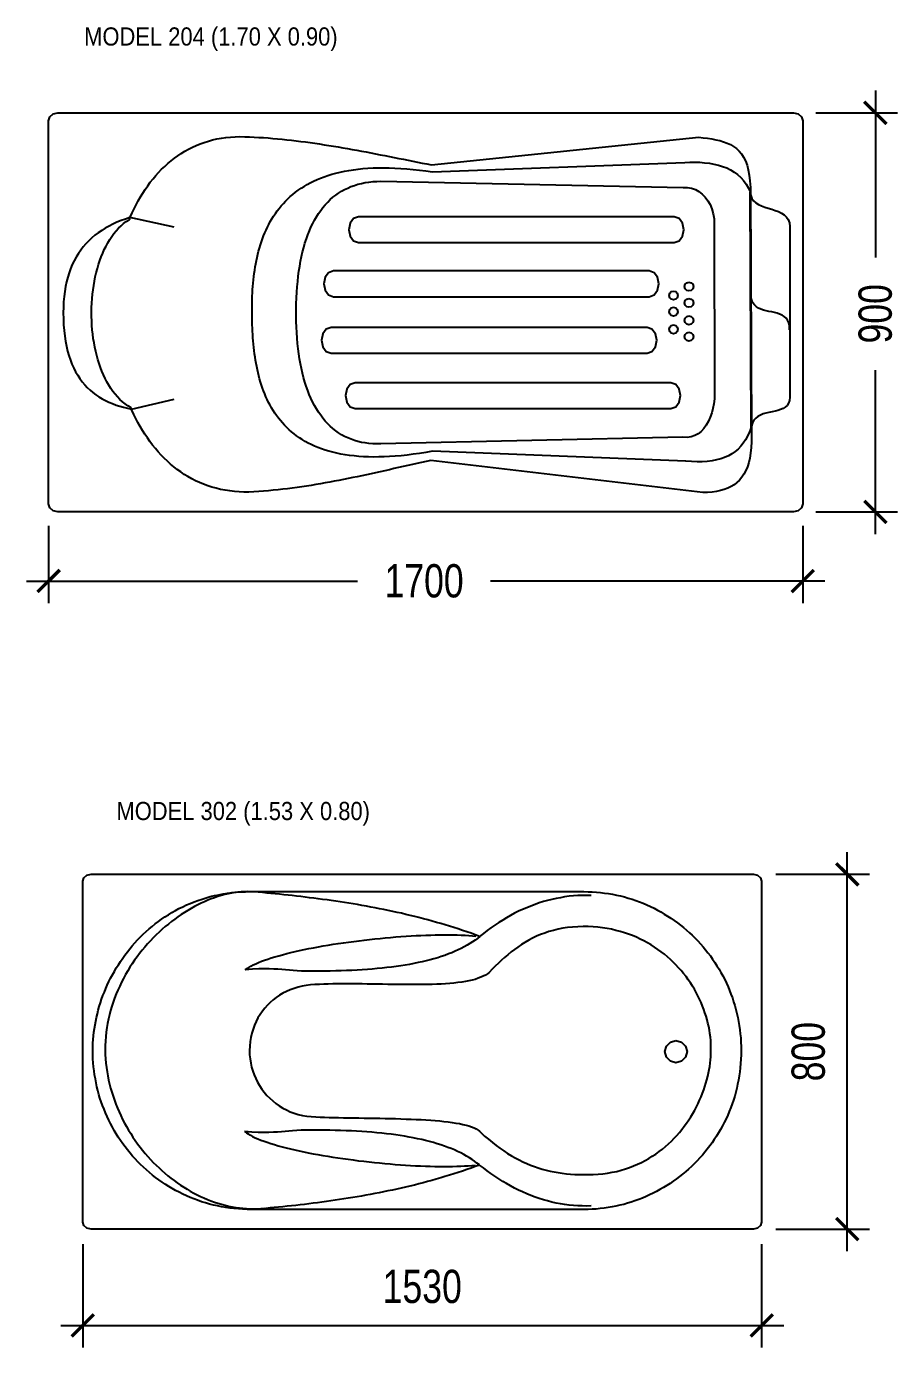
# Model space of a CAD drawing. Extents: x 2134 to 13747, y 1479 to 10829.
# Drawn here: x 4362 to 6326, y 3702 to 6682 of the extents above; entities that cross this region are included whole.
import ezdxf
from ezdxf.enums import TextEntityAlignment as Align

# ---------------------------------------------------------------- set-up
doc = ezdxf.new("R2010")
doc.units = 0
doc.layers.get('0').update_dxf_attribs({"linetype": 'CONTINUOUS'})
doc.layers.get('DEFPOINTS').update_dxf_attribs({"linetype": 'CONTINUOUS'})
for name, color, linetype in [('DIM', 4, 'CONTINUOUS'), ('DWGMODELS_COM', 250, 'CONTINUOUS'), ('TEXT', 3, 'CONTINUOUS')]:
    doc.layers.add(name, color=color, linetype=linetype)
doc.styles.add('KOTE', font='romrust.shx', dxfattribs={"width": 0.8})
doc.styles.add('SN0', font='Arial')
doc.dimstyles.new('CAD-BLOCK_COM_50', dxfattribs={"dimscale": 50, "dimtxt": 1.5, "dimasz": 1, "dimexe": 1, "dimexo": 1, "dimgap": 1, "dimtad": 1, "dimdec": 0, "dimzin": 1, "dimtxsty": 'KOTE', "dimblk": 'ARCHTICK', "dimcen": 0, "dimdle": 1, "dimclrd": 4, "dimclre": 4, "dimclrt": 7, "dimazin": 3, "dimtfac": 0.666667, "dimtdec": 0, "dimtix": 1, "dimtmove": 0, "dimatfit": 3, "dimtvp": 1, "dimtolj": 1})

# ---------------------------------------------------------------- blocks, each defined once
blk = doc.blocks.new('MODELO_204')
at = {"color": 0}
for points in [[(-6.610547, 1.771655), (-0.082366, 1.771655), (-0.040875, 1.761676), (-0.011286, 1.735514), (0, 1.698829), (0, -1.698829), (-0.011286, -1.735514), (-0.040875, -1.761677), (-0.082366, -1.771656), (-6.610547, -1.771656), (-6.652038, -1.761677), (-6.681627, -1.735514), (-6.692913, -1.698829), (-6.692913, 1.698829), (-6.681627, 1.735514), (-6.652038, 1.761676), (-6.610547, 1.771655)], [(-4.952319, 1.559482), (-4.910917, 1.557925), (-4.869515, 1.555984), (-4.828113, 1.553671), (-4.786711, 1.550997), (-4.745309, 1.547973), (-4.703906, 1.544611), (-4.662504, 1.540921), (-4.621102, 1.536915), (-4.579699, 1.532604), (-4.538297, 1.527999), (-4.496894, 1.523112), (-4.455491, 1.517954), (-4.414088, 1.512536), (-4.372685, 1.506869), (-4.331282, 1.500964), (-4.289879, 1.494833), (-4.248476, 1.488487), (-4.207073, 1.481937), (-4.16567, 1.475194), (-4.124266, 1.46827), (-4.082863, 1.461176), (-4.041459, 1.453923), (-4.000056, 1.446522), (-3.958652, 1.438984), (-3.917248, 1.431322), (-3.875845, 1.423545), (-3.834441, 1.415665), (-3.793037, 1.407693), (-3.751633, 1.399641), (-3.710229, 1.39152), (-3.668825, 1.383341), (-3.627421, 1.375116), (-3.586016, 1.366854), (-3.544612, 1.358569), (-3.503208, 1.35027), (-3.461803, 1.34197), (-3.420399, 1.333679), (-3.378994, 1.325408), (-3.337589, 1.31717), (-3.296185, 1.308974), (-3.296185, 1.308974), (-0.923854, 1.555033), (-0.883938, 1.550295), (-0.845192, 1.54515), (-0.80772, 1.539302), (-0.771624, 1.532457), (-0.737009, 1.52432), (-0.703976, 1.514595), (-0.67263, 1.502988), (-0.643074, 1.489202), (-0.61541, 1.472944), (-0.589742, 1.453917), (-0.566173, 1.431828), (-0.544806, 1.40638), (-0.525745, 1.377278), (-0.509092, 1.344228), (-0.49495, 1.306934), (-0.483424, 1.265101), (-0.474616, 1.218435), (-0.468629, 1.166639), (-0.465567, 1.109419), (-0.465567, 1.109419), (-0.45587, -1.094435), (-0.456173, -1.149781), (-0.45879, -1.201304), (-0.463709, -1.249115), (-0.470916, -1.293322), (-0.480397, -1.334035), (-0.492139, -1.371363), (-0.506129, -1.405416), (-0.522353, -1.436304), (-0.540798, -1.464135), (-0.561451, -1.489019), (-0.584299, -1.511067), (-0.609327, -1.530386), (-0.636523, -1.547087), (-0.665873, -1.56128), (-0.697364, -1.573072), (-0.730982, -1.582575), (-0.766715, -1.589898), (-0.804548, -1.595149), (-0.844469, -1.598439), (-0.886464, -1.599876), (-3.300019, -1.315309), (-3.341385, -1.324217), (-3.382641, -1.333198), (-3.423796, -1.342237), (-3.464859, -1.351324), (-3.50584, -1.360443), (-3.546747, -1.369582), (-3.58759, -1.378727), (-3.628377, -1.387866), (-3.669119, -1.396985), (-3.709824, -1.406071), (-3.750501, -1.415111), (-3.79116, -1.424091), (-3.83181, -1.432999), (-3.87246, -1.441821), (-3.913118, -1.450543), (-3.953796, -1.459153), (-3.9945, -1.467638), (-4.035242, -1.475984), (-4.076029, -1.484178), (-4.116871, -1.492206), (-4.157778, -1.500056), (-4.198758, -1.507715), (-4.23982, -1.515168), (-4.280974, -1.522404), (-4.32223, -1.529408), (-4.363595, -1.536168), (-4.40508, -1.54267), (-4.446693, -1.548901), (-4.488444, -1.554848), (-4.530341, -1.560498), (-4.572395, -1.565837), (-4.614614, -1.570852), (-4.657007, -1.57553), (-4.699584, -1.579858), (-4.742354, -1.583823), (-4.785325, -1.58741), (-4.828508, -1.590608), (-4.871911, -1.593403), (-4.915543, -1.595782), (-4.915543, -1.595782), (-4.9594, -1.595663), (-5.00245, -1.593932), (-5.044692, -1.590621), (-5.086128, -1.585759), (-5.126757, -1.579377), (-5.166579, -1.571504), (-5.205594, -1.562171), (-5.243803, -1.551408), (-5.281204, -1.539246), (-5.3178, -1.525714), (-5.353588, -1.510842), (-5.388571, -1.494661), (-5.422746, -1.477202), (-5.456116, -1.458493), (-5.488679, -1.438567), (-5.520436, -1.417451), (-5.551386, -1.395178), (-5.581531, -1.371777), (-5.61087, -1.347277), (-5.639402, -1.321711), (-5.667129, -1.295107), (-5.69405, -1.267495), (-5.720165, -1.238907), (-5.745474, -1.209372), (-5.769977, -1.17892), (-5.793675, -1.147583), (-5.816568, -1.115388), (-5.838654, -1.082368), (-5.859936, -1.048552), (-5.880412, -1.013971), (-5.900083, -0.978654), (-5.918948, -0.942632), (-5.937008, -0.905935), (-5.954263, -0.868593), (-5.956834, -0.859823), (-5.959377, -0.851021), (-5.964748, -0.844695), (-5.990337, -0.829435), (-6.014941, -0.812338), (-6.038562, -0.793475), (-6.061199, -0.772918), (-6.082853, -0.750738), (-6.103525, -0.727007), (-6.123216, -0.701795), (-6.141925, -0.675175), (-6.159655, -0.647218), (-6.176405, -0.617996), (-6.192176, -0.587579), (-6.206969, -0.55604), (-6.220783, -0.523449), (-6.233621, -0.489879), (-6.245483, -0.4554), (-6.256368, -0.420085), (-6.266279, -0.384004), (-6.275215, -0.34723), (-6.283177, -0.309833), (-6.290165, -0.271885), (-6.296182, -0.233457), (-6.301226, -0.194621), (-6.305298, -0.155449), (-6.3084, -0.116012), (-6.310532, -0.076381), (-6.311694, -0.036627), (-6.311888, 0.003177), (-6.311113, 0.04296), (-6.309371, 0.082652), (-6.306661, 0.122179), (-6.302986, 0.161472), (-6.298344, 0.200458), (-6.292738, 0.239066), (-6.286167, 0.277225), (-6.278633, 0.314863), (-6.270135, 0.351908), (-6.260674, 0.38829), (-6.250252, 0.423936), (-6.238869, 0.458776), (-6.226525, 0.492738), (-6.213221, 0.525749), (-6.198957, 0.55774), (-6.183735, 0.588638), (-6.167554, 0.618373), (-6.150417, 0.646871), (-6.132322, 0.674063), (-6.113271, 0.699877), (-6.093265, 0.72424), (-6.072303, 0.747082), (-6.050388, 0.768332), (-6.027518, 0.787917), (-6.003696, 0.805766), (-5.978921, 0.821809), (-5.973677, 0.8283), (-5.97122, 0.83713), (-5.968732, 0.845931), (-5.952147, 0.883165), (-5.934754, 0.91974), (-5.916555, 0.955625), (-5.897548, 0.990789), (-5.877734, 1.025202), (-5.857113, 1.058834), (-5.835685, 1.091653), (-5.81345, 1.123631), (-5.790408, 1.154735), (-5.76656, 1.184936), (-5.741905, 1.214203), (-5.716443, 1.242506), (-5.690174, 1.269814), (-5.663099, 1.296097), (-5.635217, 1.321323), (-5.606529, 1.345464), (-5.577035, 1.368487), (-5.546734, 1.390364), (-5.515628, 1.411062), (-5.483714, 1.430553), (-5.450995, 1.448805), (-5.41747, 1.465787), (-5.383139, 1.48147), (-5.348002, 1.495822), (-5.312059, 1.508814), (-5.27531, 1.520415), (-5.237755, 1.530594), (-5.199395, 1.539321), (-5.160229, 1.546566), (-5.120258, 1.552297), (-5.079481, 1.556485), (-5.037899, 1.559099), (-4.995511, 1.560108), (-4.952319, 1.559482)], [(-3.285795, 1.246714), (-1.048252, 1.331226), (-1.002893, 1.333032), (-0.958156, 1.333319), (-0.914193, 1.331954), (-0.871156, 1.328804), (-0.829197, 1.323738), (-0.788466, 1.316622), (-0.749116, 1.307324), (-0.711299, 1.295712), (-0.675166, 1.281652), (-0.640868, 1.265012), (-0.608558, 1.24566), (-0.578387, 1.223462), (-0.550506, 1.198287), (-0.525068, 1.170002), (-0.502224, 1.138474), (-0.482126, 1.103571), (-0.464925, 1.065159), (-0.458838, -1.023518), (-0.473363, -1.062135), (-0.489775, -1.097975), (-0.508111, -1.131071), (-0.528408, -1.161455), (-0.550702, -1.18916), (-0.575031, -1.214219), (-0.601431, -1.236664), (-0.62994, -1.256529), (-0.660594, -1.273844), (-0.693431, -1.288644), (-0.728486, -1.300961), (-0.765798, -1.310827), (-0.805403, -1.318275), (-0.847337, -1.323339), (-0.891639, -1.326049), (-0.938344, -1.32644), (-0.98749, -1.324543), (-1.039114, -1.320392), (-1.039114, -1.320392), (-3.286464, -1.23262), (-3.345062, -1.243015), (-3.402226, -1.252204), (-3.457973, -1.260206), (-3.512321, -1.267039), (-3.565287, -1.272723), (-3.61689, -1.277277), (-3.667146, -1.280719), (-3.716073, -1.283069), (-3.763689, -1.284344), (-3.810012, -1.284565), (-3.855058, -1.28375), (-3.898846, -1.281919), (-3.941393, -1.279089), (-3.982716, -1.27528), (-4.022834, -1.27051), (-4.061764, -1.2648), (-4.099523, -1.258167), (-4.136129, -1.25063), (-4.171599, -1.242209), (-4.205952, -1.232922), (-4.239204, -1.222789), (-4.271374, -1.211827), (-4.302478, -1.200057), (-4.332535, -1.187497), (-4.361562, -1.174165), (-4.389576, -1.160082), (-4.416596, -1.145265), (-4.442638, -1.129733), (-4.46772, -1.113507), (-4.491861, -1.096603), (-4.515076, -1.079042), (-4.537385, -1.060843), (-4.558805, -1.042023), (-4.579352, -1.022603), (-4.599046, -1.0026), (-4.617902, -0.982035), (-4.63594, -0.960925), (-4.653176, -0.939291), (-4.669628, -0.917149), (-4.685314, -0.894521), (-4.70025, -0.871424), (-4.714456, -0.847877), (-4.727948, -0.823899), (-4.740744, -0.79951), (-4.752861, -0.774728), (-4.764318, -0.749572), (-4.775131, -0.724061), (-4.785318, -0.698214), (-4.794898, -0.67205), (-4.803886, -0.645587), (-4.812302, -0.618845), (-4.820162, -0.591842), (-4.827484, -0.564598), (-4.834286, -0.537132), (-4.840585, -0.509461), (-4.846399, -0.481606), (-4.851745, -0.453584), (-4.856641, -0.425416), (-4.861105, -0.39712), (-4.865154, -0.368714), (-4.868806, -0.340219), (-4.872078, -0.311651), (-4.874988, -0.283032), (-4.877553, -0.254379), (-4.879791, -0.225711), (-4.88172, -0.197048), (-4.883357, -0.168407), (-4.88472, -0.139809), (-4.885826, -0.111272), (-4.886693, -0.082815), (-4.887338, -0.054457), (-4.88778, -0.026216), (-4.888035, 0.001888), (-4.888035, 0.001888), (-4.888086, 0.030171), (-4.887888, 0.058587), (-4.887425, 0.087115), (-4.886679, 0.115737), (-4.885632, 0.144433), (-4.884269, 0.173185), (-4.882571, 0.201973), (-4.88052, 0.230778), (-4.878101, 0.259582), (-4.875294, 0.288364), (-4.872084, 0.317107), (-4.868452, 0.34579), (-4.864382, 0.374395), (-4.859856, 0.402903), (-4.854857, 0.431295), (-4.849368, 0.459551), (-4.84337, 0.487653), (-4.836848, 0.515581), (-4.829783, 0.543317), (-4.822158, 0.57084), (-4.813957, 0.598133), (-4.805161, 0.625176), (-4.795754, 0.65195), (-4.785717, 0.678436), (-4.775035, 0.704615), (-4.763689, 0.730467), (-4.751662, 0.755974), (-4.738937, 0.781117), (-4.725497, 0.805876), (-4.711324, 0.830233), (-4.6964, 0.854168), (-4.68071, 0.877662), (-4.664235, 0.900696), (-4.646958, 0.923252), (-4.628861, 0.945309), (-4.609929, 0.966849), (-4.590142, 0.987853), (-4.569484, 1.008302), (-4.547938, 1.028177), (-4.525485, 1.047458), (-4.50211, 1.066127), (-4.477795, 1.084164), (-4.452521, 1.10155), (-4.426273, 1.118266), (-4.399033, 1.134294), (-4.370782, 1.149614), (-4.341505, 1.164207), (-4.311184, 1.178054), (-4.279801, 1.191135), (-4.24734, 1.203432), (-4.213782, 1.214926), (-4.179111, 1.225598), (-4.143309, 1.235428), (-4.106359, 1.244397), (-4.068244, 1.252487), (-4.028946, 1.259678), (-3.988448, 1.265951), (-3.946733, 1.271287), (-3.903784, 1.275667), (-3.859582, 1.279072), (-3.814112, 1.281483), (-3.767355, 1.282881), (-3.719294, 1.283246), (-3.669912, 1.28256), (-3.619192, 1.280804), (-3.567116, 1.277957), (-3.513667, 1.274002), (-3.458827, 1.26892), (-3.402581, 1.26269), (-3.344909, 1.255295), (-3.285795, 1.246714), (-3.285795, 1.246714)], [(-3.743917, 1.16338), (-1.060752, 1.109703), (-1.023137, 1.108649), (-0.987128, 1.101749), (-0.953044, 1.089335), (-0.921202, 1.07174), (-0.891921, 1.049297), (-0.865519, 1.022339), (-0.842315, 0.991197), (-0.822625, 0.956205), (-0.80677, 0.917696), (-0.795066, 0.876001), (-0.787831, 0.831454), (-0.785385, 0.784388), (-0.782212, -0.727179), (-0.784405, -0.76913), (-0.789429, -0.811056), (-0.79727, -0.852398), (-0.807913, -0.892597), (-0.821341, -0.931092), (-0.837541, -0.967324), (-0.856495, -1.000734), (-0.87819, -1.03076), (-0.902608, -1.056844), (-0.929736, -1.078427), (-0.959558, -1.094947), (-0.992058, -1.105845), (-1.027221, -1.110562), (-1.065031, -1.108538), (-3.744653, -1.167042), (-3.780928, -1.167762), (-3.816287, -1.166821), (-3.850731, -1.164235), (-3.884263, -1.160024), (-3.916883, -1.154205), (-3.948592, -1.146797), (-3.979393, -1.137818), (-4.009287, -1.127286), (-4.038274, -1.115221), (-4.066357, -1.101639), (-4.093537, -1.086559), (-4.119814, -1.07), (-4.145191, -1.05198), (-4.169669, -1.032517), (-4.193249, -1.01163), (-4.215933, -0.989336), (-4.237722, -0.965655), (-4.258617, -0.940604), (-4.27862, -0.914201), (-4.297732, -0.886466), (-4.315955, -0.857416), (-4.33329, -0.827069), (-4.349738, -0.795445), (-4.3653, -0.76256), (-4.379979, -0.728434), (-4.393775, -0.693085), (-4.40669, -0.656531), (-4.418725, -0.61879), (-4.429881, -0.579881), (-4.440161, -0.539822), (-4.449565, -0.498632), (-4.458095, -0.456328), (-4.465751, -0.412928), (-4.472537, -0.368452), (-4.478452, -0.322918), (-4.483498, -0.276343), (-4.487677, -0.228746), (-4.49099, -0.180146), (-4.493439, -0.13056), (-4.495024, -0.080008), (-4.495748, -0.028506), (-4.495748, -0.028506), (-4.495638, 0.024682), (-4.4947, 0.076797), (-4.492931, 0.127827), (-4.490329, 0.177763), (-4.48689, 0.226594), (-4.482611, 0.27431), (-4.47749, 0.320902), (-4.471522, 0.366358), (-4.464706, 0.410669), (-4.457038, 0.453824), (-4.448516, 0.495812), (-4.439135, 0.536625), (-4.428894, 0.576252), (-4.417788, 0.614682), (-4.405816, 0.651904), (-4.392974, 0.68791), (-4.37926, 0.722689), (-4.364669, 0.75623), (-4.349199, 0.788523), (-4.332848, 0.819559), (-4.315612, 0.849326), (-4.297488, 0.877815), (-4.278473, 0.905015), (-4.258564, 0.930916), (-4.237758, 0.955509), (-4.216052, 0.978781), (-4.193443, 1.000725), (-4.169929, 1.021329), (-4.145505, 1.040582), (-4.12017, 1.058476), (-4.093919, 1.074999), (-4.066751, 1.090141), (-4.038661, 1.103893), (-4.009648, 1.116243), (-3.979708, 1.127182), (-3.948837, 1.1367), (-3.917034, 1.144785), (-3.884295, 1.151429), (-3.850616, 1.156621), (-3.815996, 1.16035), (-3.78043, 1.162606), (-3.743917, 1.16338), (-3.743917, 1.16338)], [(-0.465637, 1.066163), (-0.46208, 1.035979), (-0.452136, 1.010753), (-0.436656, 0.989804), (-0.416493, 0.972448), (-0.392498, 0.958003), (-0.365525, 0.945787), (-0.336426, 0.935118), (-0.306052, 0.925312), (-0.275256, 0.915689), (-0.24489, 0.905564), (-0.215807, 0.894256), (-0.188858, 0.881082), (-0.164895, 0.865361), (-0.144772, 0.846408), (-0.129339, 0.823543), (-0.11945, 0.796083), (-0.115956, 0.763344), (-0.115956, -0.753644), (-0.118758, -0.782854), (-0.126617, -0.806835), (-0.13894, -0.826238), (-0.15513, -0.841716), (-0.17459, -0.853919), (-0.196726, -0.863501), (-0.220942, -0.871113), (-0.246641, -0.877407), (-0.273229, -0.883035), (-0.300109, -0.888648), (-0.326684, -0.8949), (-0.352361, -0.902442), (-0.376542, -0.911925), (-0.398633, -0.924002), (-0.418036, -0.939325), (-0.434157, -0.958545), (-0.446399, -0.982315), (-0.454168, -1.011287), (-0.456866, -1.046112), (-0.456866, -1.046112), (-0.465637, 1.066163)], [(-5.972515, 0.841057), (-6.011749, 0.828312), (-6.049804, 0.814435), (-6.086662, 0.799409), (-6.122302, 0.783214), (-6.156707, 0.765833), (-6.189857, 0.747247), (-6.221733, 0.727438), (-6.252315, 0.706388), (-6.281585, 0.684078), (-6.309524, 0.660489), (-6.336112, 0.635604), (-6.36133, 0.609404), (-6.38516, 0.581871), (-6.407582, 0.552986), (-6.428577, 0.522731), (-6.448125, 0.491088), (-6.466209, 0.458038), (-6.482808, 0.423563), (-6.497904, 0.387645), (-6.511477, 0.350265), (-6.523509, 0.311406), (-6.53398, 0.271047), (-6.542871, 0.229172), (-6.550163, 0.185762), (-6.555837, 0.140798), (-6.559874, 0.094263), (-6.562255, 0.046137), (-6.56296, -0.003597)], [(-5.578882, 0.757151), (-5.972515, 0.841057)], [(-1.140161, 0.847577), (-3.943275, 0.847577), (-3.986447, 0.831909), (-4.017236, 0.790832), (-4.02898, 0.733238), (-4.02898, 0.73323), (-4.017236, 0.675636), (-3.986447, 0.634559), (-3.943275, 0.618891), (-1.140161, 0.618891), (-1.096992, 0.634559), (-1.066204, 0.675636), (-1.05446, 0.73323), (-1.05446, 0.733238), (-1.066204, 0.790832), (-1.096992, 0.831909), (-1.140161, 0.847577)], [(-1.362385, 0.367573), (-4.1655, 0.367573), (-4.20867, 0.351905), (-4.23946, 0.310828), (-4.251204, 0.253234), (-4.251204, 0.253226), (-4.23946, 0.195632), (-4.20867, 0.154555), (-4.1655, 0.138888), (-1.362385, 0.138888), (-1.319216, 0.154555), (-1.288425, 0.195632), (-1.276681, 0.253226), (-1.276681, 0.253234), (-1.288425, 0.310828), (-1.319216, 0.351905), (-1.362385, 0.367573)], [(-1.010598, 0.268191), (-0.990755, 0.262803), (-0.976617, 0.248665), (-0.971228, 0.228821), (-0.976617, 0.208978), (-0.990755, 0.19484), (-1.010598, 0.189451), (-1.030443, 0.19484), (-1.04458, 0.208978), (-1.049968, 0.228821), (-1.04458, 0.248665), (-1.030443, 0.262803), (-1.010598, 0.268191)], [(-1.14748, 0.189293), (-1.127637, 0.183905), (-1.113499, 0.169768), (-1.10811, 0.149923), (-1.113499, 0.13008), (-1.127637, 0.115942), (-1.14748, 0.110553), (-1.167325, 0.115942), (-1.181462, 0.13008), (-1.18685, 0.149923), (-1.181462, 0.169768), (-1.167325, 0.183905), (-1.14748, 0.189293)], [(-1.010598, 0.123419), (-0.990755, 0.118031), (-0.976617, 0.103894), (-0.971228, 0.084049), (-0.976617, 0.064206), (-0.990755, 0.050068), (-1.010598, 0.044679), (-1.030443, 0.050068), (-1.04458, 0.064206), (-1.049968, 0.084049), (-1.04458, 0.103894), (-1.030443, 0.118031), (-1.010598, 0.123419)], [(-0.116728, -0.15429), (-0.118869, -0.121172), (-0.125267, -0.093449), (-0.135476, -0.070546), (-0.14905, -0.05189), (-0.165543, -0.036904), (-0.184508, -0.025016), (-0.2055, -0.015649), (-0.228072, -0.00823), (-0.251778, -0.002184), (-0.276173, 0.003063), (-0.300809, 0.008087), (-0.325241, 0.013461), (-0.349023, 0.01976), (-0.371708, 0.027559), (-0.392851, 0.037433), (-0.412005, 0.049955), (-0.428724, 0.0657), (-0.442562, 0.085244), (-0.453074, 0.10916), (-0.459812, 0.138023), (-0.46233, 0.172407)], [(-1.14748, 0.044521), (-1.127637, 0.039133), (-1.113499, 0.024996), (-1.10811, 0.005151), (-1.113499, -0.014692), (-1.127637, -0.02883), (-1.14748, -0.034219), (-1.167325, -0.02883), (-1.181462, -0.014692), (-1.18685, 0.005151), (-1.181462, 0.024996), (-1.167325, 0.039133), (-1.14748, 0.044521)], [(-6.56296, -0.003597), (-6.562147, -0.058699), (-6.559717, -0.111585), (-6.555701, -0.162297), (-6.550128, -0.210875), (-6.543029, -0.257361), (-6.534433, -0.301795), (-6.524371, -0.344219), (-6.512872, -0.384674), (-6.499966, -0.423199), (-6.485683, -0.459838), (-6.470053, -0.49463), (-6.453106, -0.527617), (-6.434872, -0.558839), (-6.415381, -0.588338), (-6.394663, -0.616155), (-6.372747, -0.642331), (-6.349664, -0.666906), (-6.325444, -0.689923), (-6.300116, -0.711421), (-6.27371, -0.731442), (-6.246257, -0.750027), (-6.217787, -0.767217), (-6.188328, -0.783053), (-6.157912, -0.797576), (-6.126568, -0.810827), (-6.094326, -0.822847), (-6.061215, -0.833678), (-6.027267, -0.843359), (-5.992511, -0.851932), (-5.956976, -0.859439)], [(-1.14748, -0.110707), (-1.127637, -0.116095), (-1.113499, -0.130232), (-1.10811, -0.150077), (-1.113499, -0.16992), (-1.127637, -0.184058), (-1.14748, -0.189447), (-1.167325, -0.184058), (-1.181462, -0.16992), (-1.18685, -0.150077), (-1.181462, -0.130232), (-1.167325, -0.116095), (-1.14748, -0.110707)], [(-1.010598, -0.031809), (-0.990755, -0.037197), (-0.976617, -0.051335), (-0.971228, -0.071179), (-0.976617, -0.091022), (-0.990755, -0.10516), (-1.010598, -0.110549), (-1.030443, -0.10516), (-1.04458, -0.091022), (-1.049968, -0.071179), (-1.04458, -0.051335), (-1.030443, -0.037197), (-1.010598, -0.031809)], [(-1.382551, -0.134211), (-4.185665, -0.134211), (-4.228837, -0.149879), (-4.259626, -0.190955), (-4.27137, -0.248549), (-4.27137, -0.248557), (-4.259626, -0.306152), (-4.228837, -0.347228), (-4.185665, -0.362896), (-1.382551, -0.362896), (-1.339381, -0.347228), (-1.308591, -0.306152), (-1.296846, -0.248557), (-1.296846, -0.248549), (-1.308591, -0.190955), (-1.339381, -0.149879), (-1.382551, -0.134211)], [(-1.010598, -0.176581), (-0.990755, -0.181969), (-0.976617, -0.196106), (-0.971228, -0.215951), (-0.976617, -0.235794), (-0.990755, -0.249932), (-1.010598, -0.255321), (-1.030443, -0.249932), (-1.04458, -0.235794), (-1.049968, -0.215951), (-1.04458, -0.196106), (-1.030443, -0.181969), (-1.010598, -0.176581)], [(-1.170413, -0.625313), (-3.973527, -0.625313), (-4.016697, -0.640982), (-4.047487, -0.68206), (-4.059232, -0.739656), (-4.059232, -0.73966), (-4.047487, -0.797255), (-4.016697, -0.838333), (-3.973527, -0.854002), (-1.170413, -0.854002), (-1.127241, -0.838333), (-1.096452, -0.797255), (-1.084708, -0.73966), (-1.084708, -0.739656), (-1.096452, -0.68206), (-1.127241, -0.640982), (-1.170413, -0.625313)], [(-5.956976, -0.859439), (-5.578882, -0.769939)]]:
    blk.add_lwpolyline(points, dxfattribs=at)
blk = doc.blocks.new('_ARCHTICK')
at = {"color": 0, "linetype": 'BYBLOCK', "const_width": 0.15}
blk.add_lwpolyline([(-0.5, -0.5), (0.5, 0.5)], dxfattribs=at)
blk = doc.blocks.new('*D40')
at = {"layer": 'DEFPOINTS', "color": 0}
for p in [(4412, 5605.5), (6112, 5605.5), (6112, 5431.1)]:
    blk.add_point(p, dxfattribs=at)
at = {"layer": 'DIM', "color": 4}
for p, q in [((4412, 5555.5), (4412, 5381.1)), ((6112, 5555.5), (6112, 5381.1)), ((4362, 5431.1), (5108.3, 5431.1)), ((6162, 5431.1), (5408.3, 5431.1))]:
    blk.add_line(p, q, dxfattribs=at)
at = {"layer": 'DIM', "color": 4, "xscale": 50, "yscale": 50, "zscale": 50, "rotation": 180}
blk.add_blockref('_ARCHTICK', (4412, 5431.1), dxfattribs=at)
at = {"layer": 'DIM', "color": 4, "xscale": 50, "yscale": 50, "zscale": 50}
blk.add_blockref('_ARCHTICK', (6112, 5431.1), dxfattribs=at)
at = {"layer": 'DIM', "color": 7, "insert": (5258.3, 5431.1), "char_height": 75, "attachment_point": 5, "style": 'KOTE'}
blk.add_mtext('\\A1;1700', dxfattribs=at)
blk = doc.blocks.new('*D41')
at = {"layer": 'DEFPOINTS', "color": 0}
for p in [(6091.1, 6487), (6091.1, 5587), (6275.6, 5587)]:
    blk.add_point(p, dxfattribs=at)
at = {"layer": 'DIM', "color": 4}
for p, q in [((6275.6, 6537), (6275.6, 6160.9)), ((6141.1, 6487), (6325.6, 6487)), ((6275.6, 5537), (6275.6, 5906.6)), ((6141.1, 5587), (6325.6, 5587))]:
    blk.add_line(p, q, dxfattribs=at)
at = {"layer": 'DIM', "color": 4, "xscale": 50, "yscale": 50, "zscale": 50}
for p, rotation in [((6275.6, 6487), 90), ((6275.6, 5587), 270)]:
    blk.add_blockref('_ARCHTICK', p, dxfattribs=dict(at, rotation=rotation))
at = {"layer": 'DIM', "color": 7, "insert": (6275.6, 6033.7), "char_height": 75, "attachment_point": 5, "rotation": 90, "style": 'KOTE'}
blk.add_mtext('\\A1;900', dxfattribs=at)
blk = doc.blocks.new('MODELO_302')
at = {"color": 0}
for points in [[(-5.951, 1.575), (-0.072, 1.575), (-0.036, 1.566), (-0.01, 1.544), (0, 1.513), (0, -1.513), (-0.01, -1.544), (-0.036, -1.566), (-0.072, -1.575), (-5.951, -1.575), (-5.988, -1.566), (-6.014, -1.544), (-6.024, -1.513), (-6.024, 1.513), (-6.014, 1.544), (-5.988, 1.566), (-5.951, 1.575)], [(-4.539, 1.421), (-1.577, 1.421), (-1.54, 1.42), (-1.503, 1.419), (-1.466, 1.416), (-1.43, 1.413), (-1.394, 1.408), (-1.358, 1.403), (-1.323, 1.397), (-1.288, 1.39), (-1.253, 1.382), (-1.218, 1.373), (-1.184, 1.364), (-1.15, 1.353), (-1.117, 1.342), (-1.084, 1.33), (-1.051, 1.317), (-1.019, 1.303), (-0.987, 1.288), (-0.955, 1.273), (-0.924, 1.257), (-0.894, 1.24), (-0.864, 1.222), (-0.834, 1.204), (-0.805, 1.185), (-0.776, 1.165), (-0.748, 1.145), (-0.721, 1.124), (-0.694, 1.102), (-0.667, 1.079), (-0.641, 1.056), (-0.616, 1.033), (-0.591, 1.008), (-0.567, 0.983), (-0.543, 0.958), (-0.52, 0.932), (-0.498, 0.905), (-0.476, 0.878), (-0.455, 0.85), (-0.435, 0.821), (-0.415, 0.792), (-0.397, 0.763), (-0.378, 0.733), (-0.361, 0.703), (-0.344, 0.672), (-0.328, 0.64), (-0.313, 0.609), (-0.298, 0.576), (-0.285, 0.544), (-0.272, 0.511), (-0.26, 0.477), (-0.249, 0.443), (-0.238, 0.409), (-0.229, 0.374), (-0.22, 0.339), (-0.212, 0.304), (-0.205, 0.268), (-0.199, 0.232), (-0.194, 0.195), (-0.19, 0.159), (-0.186, 0.122), (-0.184, 0.085), (-0.183, 0.047), (-0.182, 0.009), (-0.182, 0.009), (-0.183, -0.029), (-0.184, -0.067), (-0.187, -0.105), (-0.19, -0.143), (-0.194, -0.18), (-0.2, -0.216), (-0.206, -0.253), (-0.213, -0.289), (-0.221, -0.325), (-0.23, -0.36), (-0.239, -0.395), (-0.25, -0.43), (-0.262, -0.464), (-0.274, -0.497), (-0.287, -0.531), (-0.301, -0.564), (-0.316, -0.596), (-0.331, -0.628), (-0.348, -0.659), (-0.365, -0.69), (-0.382, -0.721), (-0.401, -0.75), (-0.42, -0.78), (-0.44, -0.809), (-0.461, -0.837), (-0.482, -0.865), (-0.504, -0.892), (-0.526, -0.918), (-0.549, -0.944), (-0.573, -0.97), (-0.598, -0.995), (-0.623, -1.019), (-0.648, -1.042), (-0.674, -1.065), (-0.701, -1.088), (-0.728, -1.109), (-0.756, -1.13), (-0.784, -1.15), (-0.813, -1.17), (-0.842, -1.189), (-0.872, -1.207), (-0.902, -1.224), (-0.932, -1.241), (-0.963, -1.257), (-0.995, -1.272), (-1.026, -1.286), (-1.058, -1.3), (-1.091, -1.313), (-1.124, -1.325), (-1.157, -1.336), (-1.19, -1.346), (-1.224, -1.356), (-1.258, -1.364), (-1.293, -1.372), (-1.327, -1.379), (-1.362, -1.385), (-1.398, -1.39), (-1.433, -1.394), (-1.469, -1.398), (-1.504, -1.4), (-1.54, -1.402), (-1.577, -1.402), (-1.577, -1.402), (-4.528, -1.402), (-4.567, -1.402), (-4.606, -1.4), (-4.644, -1.397), (-4.682, -1.394), (-4.719, -1.389), (-4.756, -1.384), (-4.793, -1.377), (-4.83, -1.37), (-4.865, -1.362), (-4.901, -1.353), (-4.936, -1.343), (-4.971, -1.332), (-5.005, -1.32), (-5.039, -1.307), (-5.072, -1.294), (-5.105, -1.28), (-5.138, -1.265), (-5.17, -1.249), (-5.201, -1.232), (-5.232, -1.215), (-5.262, -1.197), (-5.292, -1.178), (-5.321, -1.158), (-5.35, -1.138), (-5.378, -1.117), (-5.406, -1.096), (-5.433, -1.073), (-5.46, -1.05), (-5.485, -1.027), (-5.511, -1.003), (-5.535, -0.978), (-5.559, -0.953), (-5.583, -0.927), (-5.605, -0.9), (-5.627, -0.873), (-5.649, -0.846), (-5.669, -0.818), (-5.689, -0.789), (-5.709, -0.76), (-5.727, -0.731), (-5.745, -0.701), (-5.762, -0.67), (-5.779, -0.639), (-5.794, -0.608), (-5.809, -0.577), (-5.823, -0.544), (-5.836, -0.512), (-5.849, -0.479), (-5.861, -0.446), (-5.872, -0.413), (-5.882, -0.379), (-5.891, -0.345), (-5.899, -0.311), (-5.907, -0.276), (-5.913, -0.241), (-5.919, -0.206), (-5.924, -0.171), (-5.928, -0.135), (-5.931, -0.099), (-5.934, -0.063), (-5.935, -0.027), (-5.935, 0.009), (-5.935, 0.009), (-5.935, 0.042), (-5.934, 0.074), (-5.932, 0.107), (-5.929, 0.14), (-5.925, 0.172), (-5.921, 0.205), (-5.916, 0.238), (-5.91, 0.27), (-5.903, 0.303), (-5.895, 0.336), (-5.887, 0.368), (-5.878, 0.4), (-5.868, 0.433), (-5.857, 0.465), (-5.846, 0.497), (-5.833, 0.528), (-5.82, 0.56), (-5.807, 0.591), (-5.792, 0.622), (-5.777, 0.653), (-5.761, 0.683), (-5.744, 0.713), (-5.727, 0.743), (-5.708, 0.772), (-5.69, 0.801), (-5.67, 0.83), (-5.65, 0.858), (-5.629, 0.886), (-5.607, 0.913), (-5.585, 0.94), (-5.562, 0.966), (-5.538, 0.992), (-5.514, 1.017), (-5.489, 1.042), (-5.463, 1.066), (-5.436, 1.089), (-5.409, 1.112), (-5.382, 1.134), (-5.353, 1.156), (-5.325, 1.177), (-5.295, 1.197), (-5.265, 1.216), (-5.234, 1.235), (-5.203, 1.253), (-5.171, 1.27), (-5.138, 1.286), (-5.105, 1.302), (-5.071, 1.316), (-5.037, 1.33), (-5.002, 1.343), (-4.966, 1.355), (-4.93, 1.366), (-4.893, 1.376), (-4.856, 1.385), (-4.818, 1.393), (-4.78, 1.4), (-4.741, 1.407), (-4.702, 1.412), (-4.662, 1.416), (-4.622, 1.418), (-4.581, 1.42), (-4.539, 1.421), (-4.539, 1.421)], [(-4.505, 1.419), (-4.533, 1.42), (-4.561, 1.421), (-4.589, 1.42), (-4.618, 1.418), (-4.647, 1.415), (-4.676, 1.412), (-4.706, 1.407), (-4.735, 1.401), (-4.765, 1.394), (-4.795, 1.386), (-4.825, 1.377), (-4.855, 1.367), (-4.885, 1.356), (-4.915, 1.344), (-4.945, 1.331), (-4.974, 1.318), (-5.004, 1.303), (-5.034, 1.288), (-5.064, 1.271), (-5.093, 1.254), (-5.122, 1.236), (-5.151, 1.217), (-5.18, 1.197), (-5.209, 1.177), (-5.237, 1.155), (-5.265, 1.133), (-5.293, 1.11), (-5.32, 1.087), (-5.347, 1.062), (-5.373, 1.037), (-5.399, 1.011), (-5.424, 0.985), (-5.449, 0.957), (-5.473, 0.929), (-5.497, 0.901), (-5.52, 0.872), (-5.543, 0.842), (-5.565, 0.811), (-5.586, 0.78), (-5.606, 0.749), (-5.626, 0.716), (-5.645, 0.684), (-5.663, 0.65), (-5.681, 0.616), (-5.697, 0.582), (-5.713, 0.547), (-5.728, 0.512), (-5.742, 0.476), (-5.755, 0.439), (-5.767, 0.403), (-5.777, 0.366), (-5.787, 0.328), (-5.796, 0.29), (-5.804, 0.251), (-5.811, 0.213), (-5.816, 0.173), (-5.82, 0.134), (-5.823, 0.094), (-5.825, 0.054), (-5.826, 0.013)], [(-2.503, 1.023), (-2.541, 1.037), (-2.579, 1.051), (-2.617, 1.064), (-2.655, 1.077), (-2.693, 1.089), (-2.732, 1.102), (-2.77, 1.114), (-2.808, 1.126), (-2.847, 1.137), (-2.886, 1.148), (-2.924, 1.159), (-2.963, 1.17), (-3.002, 1.18), (-3.041, 1.19), (-3.079, 1.2), (-3.118, 1.209), (-3.157, 1.219), (-3.196, 1.228), (-3.235, 1.236), (-3.274, 1.245), (-3.313, 1.253), (-3.352, 1.261), (-3.391, 1.269), (-3.43, 1.277), (-3.469, 1.284), (-3.508, 1.291), (-3.547, 1.298), (-3.586, 1.305), (-3.625, 1.312), (-3.663, 1.318), (-3.702, 1.324), (-3.741, 1.33), (-3.78, 1.336), (-3.819, 1.342), (-3.857, 1.347), (-3.896, 1.352), (-3.935, 1.357), (-3.973, 1.362), (-4.012, 1.367), (-4.05, 1.372), (-4.089, 1.377), (-4.127, 1.381), (-4.165, 1.385), (-4.203, 1.389), (-4.241, 1.393), (-4.279, 1.397), (-4.317, 1.401), (-4.355, 1.405), (-4.392, 1.408), (-4.43, 1.412), (-4.467, 1.415), (-4.505, 1.419)], [(-1.514, 1.386), (-1.553, 1.387), (-1.592, 1.387), (-1.632, 1.385), (-1.67, 1.383), (-1.709, 1.379), (-1.748, 1.374), (-1.786, 1.367), (-1.824, 1.36), (-1.862, 1.352), (-1.9, 1.342), (-1.937, 1.332), (-1.974, 1.32), (-2.011, 1.307), (-2.048, 1.293), (-2.084, 1.278), (-2.121, 1.262), (-2.157, 1.246), (-2.192, 1.228), (-2.228, 1.209), (-2.263, 1.189), (-2.298, 1.168), (-2.333, 1.146), (-2.367, 1.123), (-2.402, 1.1), (-2.436, 1.075), (-2.469, 1.049), (-2.503, 1.023)], [(-0.45, 0.009), (-0.45, 0.039), (-0.451, 0.069), (-0.452, 0.099), (-0.455, 0.13), (-0.459, 0.16), (-0.464, 0.191), (-0.47, 0.222), (-0.477, 0.252), (-0.484, 0.283), (-0.493, 0.314), (-0.503, 0.344), (-0.514, 0.375), (-0.525, 0.405), (-0.538, 0.435), (-0.551, 0.465), (-0.566, 0.495), (-0.581, 0.524), (-0.597, 0.554), (-0.614, 0.582), (-0.632, 0.611), (-0.651, 0.639), (-0.671, 0.666), (-0.692, 0.693), (-0.714, 0.72), (-0.737, 0.745), (-0.76, 0.771), (-0.785, 0.795), (-0.81, 0.819), (-0.836, 0.843), (-0.863, 0.865), (-0.891, 0.887), (-0.92, 0.908), (-0.95, 0.928), (-0.98, 0.948), (-1.012, 0.966), (-1.044, 0.984), (-1.077, 1), (-1.111, 1.016), (-1.146, 1.03), (-1.182, 1.043), (-1.218, 1.056), (-1.255, 1.067), (-1.294, 1.077), (-1.332, 1.086), (-1.372, 1.093), (-1.413, 1.099), (-1.454, 1.104), (-1.496, 1.108), (-1.539, 1.11), (-1.583, 1.111), (-1.583, 1.111), (-1.631, 1.109), (-1.677, 1.106), (-1.722, 1.101), (-1.765, 1.095), (-1.807, 1.087), (-1.848, 1.077), (-1.887, 1.066), (-1.925, 1.053), (-1.962, 1.039), (-1.998, 1.024), (-2.033, 1.007), (-2.067, 0.989), (-2.1, 0.97), (-2.132, 0.95), (-2.163, 0.929), (-2.193, 0.908), (-2.223, 0.885), (-2.252, 0.861), (-2.281, 0.836), (-2.309, 0.811), (-2.336, 0.785), (-2.364, 0.759), (-2.391, 0.732), (-2.417, 0.704), (-2.417, 0.704), (-2.433, 0.692), (-2.451, 0.68), (-2.47, 0.669), (-2.492, 0.66), (-2.516, 0.651), (-2.542, 0.642), (-2.569, 0.635), (-2.599, 0.628), (-2.629, 0.623), (-2.662, 0.617), (-2.696, 0.613), (-2.731, 0.609), (-2.767, 0.605), (-2.805, 0.603), (-2.844, 0.6), (-2.883, 0.598), (-2.924, 0.597), (-2.966, 0.596), (-3.008, 0.595), (-3.051, 0.595), (-3.094, 0.595), (-3.139, 0.595), (-3.183, 0.595), (-3.228, 0.595), (-3.273, 0.596), (-3.318, 0.597), (-3.364, 0.598), (-3.409, 0.598), (-3.455, 0.599), (-3.5, 0.6), (-3.545, 0.601), (-3.59, 0.601), (-3.634, 0.602), (-3.678, 0.602), (-3.721, 0.602), (-3.763, 0.602), (-3.805, 0.601), (-3.846, 0.6), (-3.886, 0.599), (-3.925, 0.597), (-3.925, 0.597), (-3.964, 0.596), (-4.003, 0.593), (-4.041, 0.588), (-4.078, 0.581), (-4.114, 0.572), (-4.149, 0.561), (-4.183, 0.549), (-4.216, 0.534), (-4.248, 0.518), (-4.278, 0.5), (-4.307, 0.481), (-4.335, 0.459), (-4.362, 0.437), (-4.386, 0.412), (-4.41, 0.386), (-4.431, 0.359), (-4.451, 0.33), (-4.47, 0.299), (-4.486, 0.268), (-4.501, 0.235), (-4.513, 0.2), (-4.524, 0.164), (-4.532, 0.127), (-4.539, 0.089), (-4.543, 0.05), (-4.545, 0.009), (-4.545, 0.009), (-4.544, -0.028), (-4.54, -0.065), (-4.534, -0.101), (-4.526, -0.137), (-4.516, -0.172), (-4.504, -0.206), (-4.49, -0.239), (-4.474, -0.271), (-4.456, -0.302), (-4.436, -0.332), (-4.414, -0.361), (-4.39, -0.388), (-4.365, -0.414), (-4.339, -0.438), (-4.311, -0.461), (-4.281, -0.482), (-4.25, -0.501), (-4.217, -0.518), (-4.184, -0.533), (-4.149, -0.547), (-4.112, -0.558), (-4.075, -0.567), (-4.037, -0.573), (-3.997, -0.577), (-3.957, -0.579), (-3.919, -0.581), (-3.879, -0.582), (-3.838, -0.584), (-3.796, -0.585), (-3.754, -0.586), (-3.71, -0.587), (-3.665, -0.588), (-3.62, -0.588), (-3.574, -0.589), (-3.528, -0.59), (-3.482, -0.59), (-3.435, -0.591), (-3.388, -0.592), (-3.341, -0.593), (-3.294, -0.594), (-3.248, -0.595), (-3.202, -0.596), (-3.156, -0.598), (-3.111, -0.599), (-3.066, -0.601), (-3.022, -0.603), (-2.979, -0.606), (-2.937, -0.609), (-2.897, -0.612), (-2.857, -0.615), (-2.819, -0.619), (-2.782, -0.624), (-2.747, -0.628), (-2.713, -0.634), (-2.681, -0.639), (-2.651, -0.646), (-2.623, -0.652), (-2.597, -0.66), (-2.574, -0.668), (-2.552, -0.677), (-2.533, -0.686), (-2.517, -0.696), (-2.503, -0.706), (-2.492, -0.718), (-2.458, -0.749), (-2.423, -0.778), (-2.389, -0.806), (-2.356, -0.833), (-2.322, -0.858), (-2.288, -0.881), (-2.254, -0.903), (-2.221, -0.924), (-2.187, -0.943), (-2.153, -0.961), (-2.119, -0.978), (-2.085, -0.993), (-2.051, -1.007), (-2.017, -1.02), (-1.983, -1.032), (-1.948, -1.042), (-1.913, -1.052), (-1.877, -1.06), (-1.842, -1.068), (-1.806, -1.074), (-1.769, -1.079), (-1.732, -1.084), (-1.695, -1.087), (-1.657, -1.09), (-1.619, -1.091), (-1.58, -1.092), (-1.54, -1.092), (-1.54, -1.092), (-1.496, -1.091), (-1.452, -1.088), (-1.409, -1.084), (-1.367, -1.078), (-1.326, -1.071), (-1.286, -1.063), (-1.247, -1.053), (-1.209, -1.041), (-1.172, -1.029), (-1.136, -1.015), (-1.101, -1), (-1.067, -0.984), (-1.034, -0.967), (-1.001, -0.948), (-0.97, -0.929), (-0.939, -0.909), (-0.91, -0.888), (-0.881, -0.865), (-0.854, -0.843), (-0.827, -0.819), (-0.801, -0.794), (-0.776, -0.769), (-0.753, -0.744), (-0.73, -0.717), (-0.707, -0.69), (-0.686, -0.663), (-0.666, -0.635), (-0.647, -0.606), (-0.628, -0.578), (-0.611, -0.549), (-0.594, -0.519), (-0.579, -0.49), (-0.564, -0.46), (-0.55, -0.43), (-0.537, -0.4), (-0.525, -0.369), (-0.514, -0.339), (-0.504, -0.309), (-0.494, -0.279), (-0.486, -0.249), (-0.478, -0.219), (-0.472, -0.189), (-0.466, -0.16), (-0.461, -0.131), (-0.457, -0.102), (-0.454, -0.073), (-0.452, -0.045), (-0.45, -0.018), (-0.45, 0.009), (-0.45, 0.009)], [(-4.583, 0.726), (-4.569, 0.737), (-4.552, 0.748), (-4.533, 0.759), (-4.512, 0.77), (-4.49, 0.781), (-4.465, 0.791), (-4.439, 0.802), (-4.412, 0.812), (-4.382, 0.822), (-4.352, 0.832), (-4.319, 0.842), (-4.286, 0.852), (-4.251, 0.861), (-4.215, 0.871), (-4.178, 0.88), (-4.14, 0.889), (-4.1, 0.898), (-4.06, 0.906), (-4.019, 0.915), (-3.977, 0.923), (-3.934, 0.931), (-3.891, 0.938), (-3.846, 0.946), (-3.802, 0.953), (-3.757, 0.96), (-3.711, 0.967), (-3.665, 0.973), (-3.619, 0.979), (-3.573, 0.985), (-3.526, 0.991), (-3.479, 0.996), (-3.433, 1.001), (-3.386, 1.006), (-3.34, 1.01), (-3.293, 1.014), (-3.247, 1.018), (-3.202, 1.021), (-3.156, 1.025), (-3.111, 1.027), (-3.067, 1.03), (-3.023, 1.032), (-2.98, 1.034), (-2.937, 1.035), (-2.896, 1.036), (-2.855, 1.037), (-2.815, 1.037), (-2.776, 1.037), (-2.738, 1.037), (-2.702, 1.036), (-2.666, 1.034), (-2.632, 1.033), (-2.599, 1.031), (-2.567, 1.028), (-2.537, 1.025)], [(-2.5, 1.023), (-2.521, 1.006), (-2.543, 0.99), (-2.566, 0.974), (-2.589, 0.959), (-2.614, 0.944), (-2.639, 0.93), (-2.666, 0.916), (-2.693, 0.903), (-2.721, 0.891), (-2.75, 0.878), (-2.78, 0.867), (-2.811, 0.855), (-2.843, 0.845), (-2.875, 0.834), (-2.908, 0.825), (-2.942, 0.815), (-2.977, 0.806), (-3.013, 0.798), (-3.049, 0.79), (-3.086, 0.782), (-3.124, 0.775), (-3.163, 0.768), (-3.203, 0.762), (-3.243, 0.756), (-3.284, 0.751), (-3.326, 0.746), (-3.368, 0.741), (-3.411, 0.737), (-3.455, 0.733), (-3.499, 0.729), (-3.544, 0.726), (-3.59, 0.723), (-3.637, 0.721), (-3.684, 0.719), (-3.732, 0.717), (-3.78, 0.716), (-3.829, 0.715), (-3.878, 0.715), (-3.929, 0.714), (-3.979, 0.714), (-4.031, 0.715), (-4.083, 0.715)], [(-4.083, 0.715), (-4.121, 0.717), (-4.157, 0.719), (-4.191, 0.722), (-4.224, 0.725), (-4.257, 0.728), (-4.292, 0.731), (-4.328, 0.733), (-4.369, 0.735), (-4.413, 0.735), (-4.463, 0.734), (-4.519, 0.731), (-4.583, 0.726)], [(-5.826, 0.013), (-5.825, -0.025), (-5.822, -0.064), (-5.819, -0.102), (-5.814, -0.14), (-5.809, -0.178), (-5.802, -0.215), (-5.795, -0.252), (-5.786, -0.288), (-5.777, -0.325), (-5.767, -0.361), (-5.756, -0.396), (-5.744, -0.431), (-5.731, -0.466), (-5.717, -0.501), (-5.703, -0.535), (-5.687, -0.568), (-5.671, -0.601), (-5.654, -0.634), (-5.637, -0.666), (-5.618, -0.697), (-5.599, -0.728), (-5.579, -0.759), (-5.559, -0.789), (-5.538, -0.818), (-5.516, -0.847), (-5.494, -0.876), (-5.471, -0.903), (-5.448, -0.93), (-5.424, -0.957), (-5.399, -0.983), (-5.374, -1.008), (-5.348, -1.032), (-5.322, -1.056), (-5.296, -1.08), (-5.269, -1.102), (-5.242, -1.124), (-5.214, -1.145), (-5.186, -1.165), (-5.157, -1.185), (-5.128, -1.203), (-5.099, -1.221), (-5.07, -1.239), (-5.04, -1.255), (-5.01, -1.271), (-4.98, -1.285), (-4.949, -1.299), (-4.918, -1.312), (-4.887, -1.324), (-4.856, -1.335), (-4.825, -1.346), (-4.794, -1.355), (-4.762, -1.364), (-4.731, -1.371), (-4.699, -1.378), (-4.667, -1.383), (-4.635, -1.388), (-4.604, -1.391), (-4.572, -1.394), (-4.54, -1.395), (-4.508, -1.396), (-4.477, -1.395), (-4.445, -1.394), (-4.413, -1.391)], [(-0.76, 0.099), (-0.71, 0.085), (-0.675, 0.05), (-0.661, 0), (-0.675, -0.049), (-0.71, -0.085), (-0.76, -0.098), (-0.809, -0.085), (-0.845, -0.049), (-0.858, 0), (-0.845, 0.05), (-0.809, 0.085), (-0.76, 0.099)], [(-4.087, -0.698), (-4.126, -0.7), (-4.162, -0.702), (-4.195, -0.705), (-4.228, -0.708), (-4.262, -0.711), (-4.296, -0.714), (-4.333, -0.716), (-4.373, -0.718), (-4.418, -0.718), (-4.468, -0.717), (-4.524, -0.714), (-4.588, -0.709)], [(-2.505, -1.005), (-2.526, -0.989), (-2.548, -0.973), (-2.57, -0.957), (-2.594, -0.942), (-2.619, -0.927), (-2.644, -0.913), (-2.67, -0.899), (-2.698, -0.886), (-2.726, -0.873), (-2.755, -0.861), (-2.785, -0.85), (-2.815, -0.838), (-2.847, -0.828), (-2.879, -0.817), (-2.913, -0.807), (-2.947, -0.798), (-2.982, -0.789), (-3.017, -0.781), (-3.054, -0.773), (-3.091, -0.765), (-3.129, -0.758), (-3.168, -0.751), (-3.207, -0.745), (-3.247, -0.739), (-3.288, -0.734), (-3.33, -0.729), (-3.372, -0.724), (-3.416, -0.72), (-3.459, -0.716), (-3.504, -0.712), (-3.549, -0.709), (-3.595, -0.706), (-3.641, -0.704), (-3.688, -0.702), (-3.736, -0.7), (-3.784, -0.699), (-3.833, -0.698), (-3.883, -0.697), (-3.933, -0.697), (-3.984, -0.697), (-4.035, -0.698), (-4.087, -0.698)], [(-4.588, -0.709), (-4.573, -0.72), (-4.556, -0.731), (-4.537, -0.742), (-4.517, -0.753), (-4.494, -0.764), (-4.47, -0.774), (-4.444, -0.785), (-4.416, -0.795), (-4.387, -0.805), (-4.356, -0.815), (-4.324, -0.825), (-4.29, -0.835), (-4.256, -0.844), (-4.22, -0.854), (-4.182, -0.863), (-4.144, -0.872), (-4.105, -0.881), (-4.064, -0.889), (-4.023, -0.897), (-3.981, -0.906), (-3.939, -0.913), (-3.895, -0.921), (-3.851, -0.929), (-3.806, -0.936), (-3.761, -0.943), (-3.716, -0.949), (-3.67, -0.956), (-3.624, -0.962), (-3.577, -0.968), (-3.531, -0.973), (-3.484, -0.979), (-3.437, -0.984), (-3.391, -0.988), (-3.344, -0.993), (-3.298, -0.997), (-3.252, -1.001), (-3.206, -1.004), (-3.161, -1.007), (-3.116, -1.01), (-3.071, -1.013), (-3.028, -1.015), (-2.984, -1.017), (-2.942, -1.018), (-2.9, -1.019), (-2.859, -1.02), (-2.819, -1.02), (-2.781, -1.02), (-2.743, -1.019), (-2.706, -1.018), (-2.67, -1.017), (-2.636, -1.015), (-2.603, -1.013), (-2.572, -1.011), (-2.542, -1.008)], [(-2.503, -1.007), (-2.541, -1.021), (-2.579, -1.034), (-2.617, -1.047), (-2.656, -1.06), (-2.694, -1.073), (-2.733, -1.085), (-2.771, -1.098), (-2.81, -1.109), (-2.848, -1.121), (-2.887, -1.132), (-2.926, -1.143), (-2.965, -1.153), (-3.004, -1.164), (-3.043, -1.174), (-3.082, -1.184), (-3.121, -1.193), (-3.16, -1.202), (-3.199, -1.211), (-3.238, -1.22), (-3.277, -1.229), (-3.316, -1.237), (-3.355, -1.245), (-3.395, -1.253), (-3.434, -1.26), (-3.473, -1.268), (-3.512, -1.275), (-3.551, -1.282), (-3.59, -1.289), (-3.629, -1.295), (-3.668, -1.302), (-3.707, -1.308), (-3.746, -1.314), (-3.785, -1.32), (-3.824, -1.325), (-3.863, -1.331), (-3.902, -1.336), (-3.941, -1.341), (-3.979, -1.346), (-4.018, -1.351), (-4.057, -1.356), (-4.095, -1.36), (-4.134, -1.365), (-4.172, -1.369), (-4.21, -1.373), (-4.248, -1.377), (-4.287, -1.381), (-4.325, -1.385), (-4.362, -1.388), (-4.4, -1.392), (-4.438, -1.396), (-4.476, -1.399), (-4.513, -1.402)], [(-1.514, -1.37), (-1.553, -1.371), (-1.592, -1.37), (-1.632, -1.369), (-1.67, -1.366), (-1.709, -1.362), (-1.748, -1.357), (-1.786, -1.351), (-1.824, -1.344), (-1.862, -1.335), (-1.9, -1.326), (-1.937, -1.315), (-1.974, -1.303), (-2.011, -1.291), (-2.048, -1.277), (-2.084, -1.262), (-2.121, -1.246), (-2.157, -1.229), (-2.192, -1.211), (-2.228, -1.192), (-2.263, -1.172), (-2.298, -1.152), (-2.333, -1.13), (-2.367, -1.107), (-2.402, -1.083), (-2.436, -1.059), (-2.469, -1.033), (-2.503, -1.007)]]:
    blk.add_lwpolyline(points, dxfattribs=at)
blk = doc.blocks.new('*D48')
at = {"layer": 'DEFPOINTS', "color": 0}
for p in [(4489.2, 3985.4), (6019.2, 3985.4), (6019.2, 3752.4)]:
    blk.add_point(p, dxfattribs=at)
at = {"layer": 'DIM', "color": 4}
for p, q in [((4489.2, 3935.4), (4489.2, 3702.4)), ((6019.2, 3935.4), (6019.2, 3702.4)), ((4439.2, 3752.4), (6069.2, 3752.4))]:
    blk.add_line(p, q, dxfattribs=at)
at = {"layer": 'DIM', "color": 4, "xscale": 50, "yscale": 50, "zscale": 50, "rotation": 180}
blk.add_blockref('_ARCHTICK', (4489.2, 3752.4), dxfattribs=at)
at = {"layer": 'DIM', "color": 4, "xscale": 50, "yscale": 50, "zscale": 50}
blk.add_blockref('_ARCHTICK', (6019.2, 3752.4), dxfattribs=at)
at = {"layer": 'DIM', "color": 7, "insert": (5254.2, 3839.9), "char_height": 75, "attachment_point": 5, "style": 'KOTE'}
blk.add_mtext('\\A1;1530', dxfattribs=at)
blk = doc.blocks.new('*D49')
at = {"layer": 'DEFPOINTS', "color": 0}
for p in [(6000.9, 4769.8), (6212.2, 4769.8), (6000.9, 3969.8)]:
    blk.add_point(p, dxfattribs=at)
at = {"layer": 'DIM', "color": 4}
for p, q in [((6212.2, 3919.8), (6212.2, 4819.8)), ((6050.9, 4769.8), (6262.2, 4769.8)), ((6050.9, 3969.8), (6262.2, 3969.8))]:
    blk.add_line(p, q, dxfattribs=at)
at = {"layer": 'DIM', "color": 4, "xscale": 50, "yscale": 50, "zscale": 50}
for p, rotation in [((6212.2, 4769.8), 90), ((6212.2, 3969.8), 270)]:
    blk.add_blockref('_ARCHTICK', p, dxfattribs=dict(at, rotation=rotation))
at = {"layer": 'DIM', "color": 7, "insert": (6124.7, 4369.8), "char_height": 75, "attachment_point": 5, "rotation": 90, "style": 'KOTE'}
blk.add_mtext('\\A1;800', dxfattribs=at)

msp = doc.modelspace()

# ---------------------------------------------------------------- block references
at = {"layer": 'DWGMODELS_COM'}
for name, p, xscale, yscale, zscale in [('MODELO_204', (6112, 6037), 254.0000146423537, 254.0000146423537, 254.0000146423537), ('MODELO_302', (6019.2, 4369.8), 254.0000019921569, 254.0000019921569, 254.0000019921569)]:
    msp.add_blockref(name, p, dxfattribs=dict(at, xscale=xscale, yscale=yscale, zscale=zscale))

# ---------------------------------------------------------------- texts
at = {"layer": 'TEXT', "color": 7, "style": 'SN0', "width": 0.863315}
for s, p in [('MODEL 204 (1.70 X 0.90)', (4777.8, 6659.1)), ('MODEL 302 (1.53 X 0.80)', (4850.6, 4912.5))]:
    msp.add_text(s, height=40.982, dxfattribs=at).set_placement(p, align=Align.MIDDLE_CENTER)

# ---------------------------------------------------------------- dimensions: what is measured, and where the dimension line sits
at = {"layer": 'DIM'}
dim = msp.add_linear_dim(base=(6275.6, 5587), p1=(6091.1, 6487), p2=(6091.1, 5587), angle=90, dimstyle='CAD-BLOCK_COM_50', dxfattribs=at)
dim.commit()
dim.dimension.update_dxf_attribs({"geometry": '*D41', "text_midpoint": (6275.6, 6033.7), "dimtype": 160})
dim = msp.add_linear_dim(base=(6112, 5431.1), p1=(4412, 5605.5), p2=(6112, 5605.5), dimstyle='CAD-BLOCK_COM_50', dxfattribs=at)
dim.commit()
dim.dimension.update_dxf_attribs({"geometry": '*D40', "text_midpoint": (5258.3, 5431.1), "dimtype": 160})
dim = msp.add_linear_dim(base=(6212.2, 4769.8), p1=(6000.9, 3969.8), p2=(6000.9, 4769.8), angle=90, dimstyle='CAD-BLOCK_COM_50', dxfattribs=at)
dim.commit()
dim.dimension.update_dxf_attribs({"geometry": '*D49', "text_midpoint": (6124.7, 4369.8)})
dim = msp.add_linear_dim(base=(6019.2, 3752.4), p1=(4489.2, 3985.4), p2=(6019.2, 3985.4), dimstyle='CAD-BLOCK_COM_50', dxfattribs=at)
dim.commit()
dim.dimension.update_dxf_attribs({"geometry": '*D48', "text_midpoint": (5254.2, 3839.9)})

doc.saveas('drawing.dxf')
